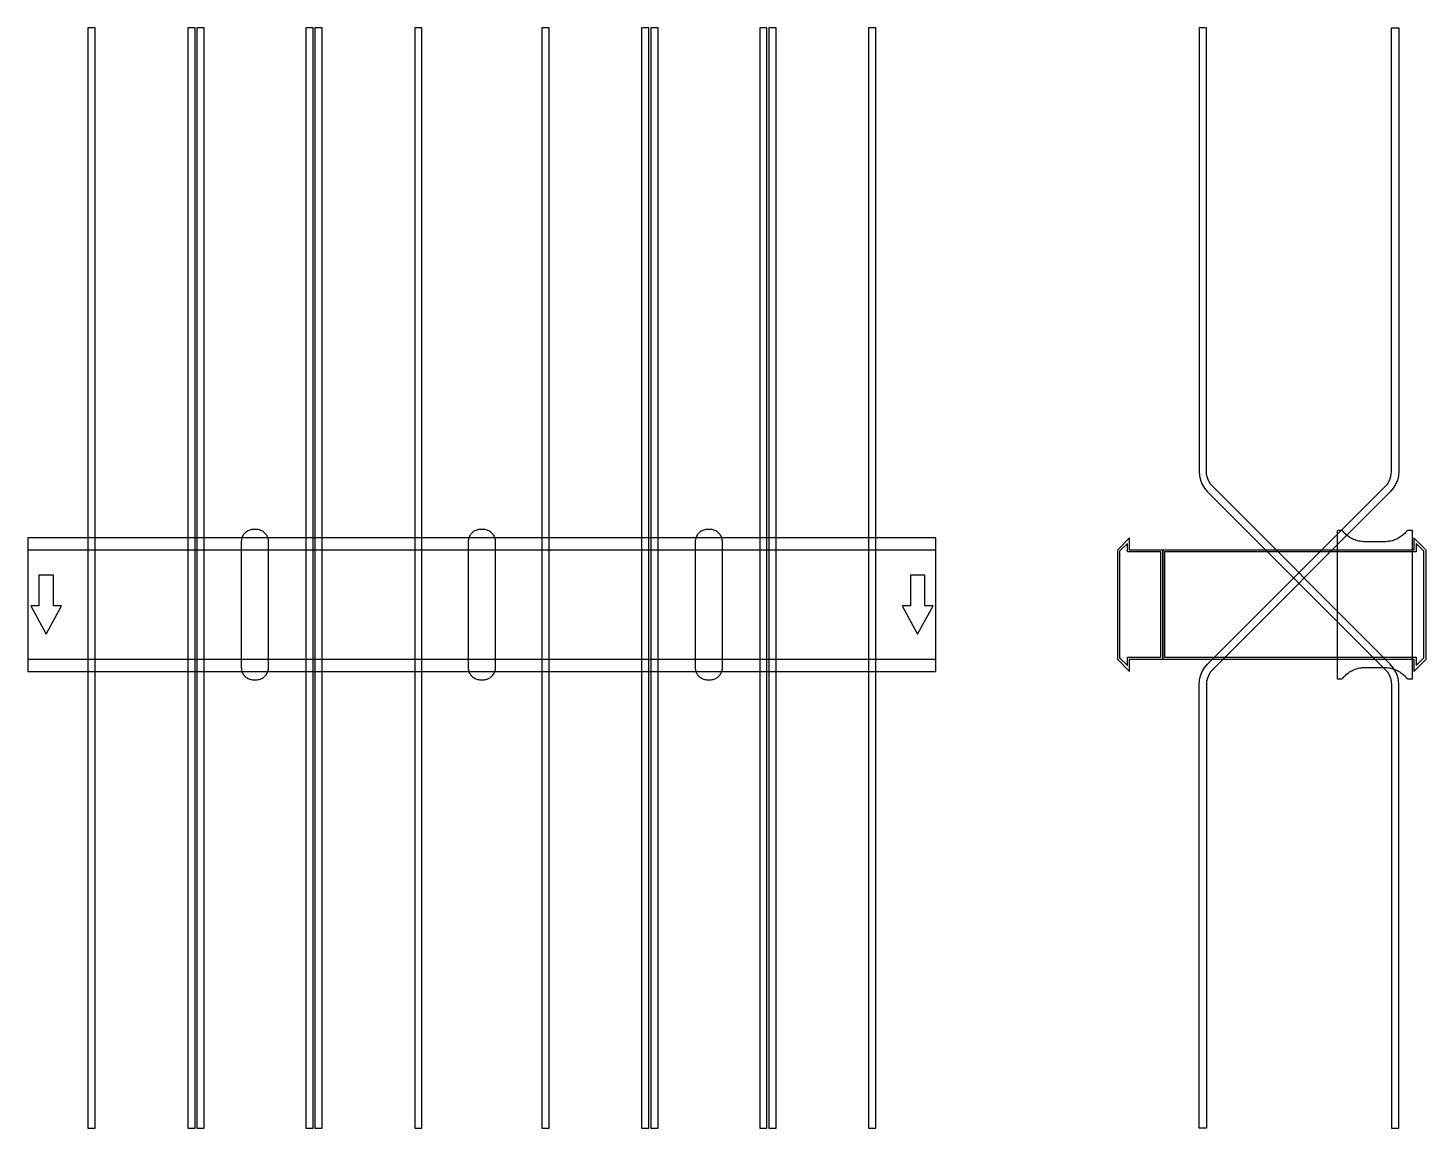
# Model space of a CAD drawing. Extents: x 0 to 1540, y -577 to 635.
import ezdxf

# ---------------------------------------------------------------- set-up
doc = ezdxf.new("R2010")
doc.units = 0
doc.layers.add('Halfen', color=7, linetype='CONTINUOUS')

msp = doc.modelspace()

# ---------------------------------------------------------------- linework, layer by layer
at = {"layer": 'Halfen', "color": 7}
for points in [[(74, -576.569), (74, 635.197), (66, 635.197), (66, -576.569)], [(184, -576.569), (184, 635.197), (176, 635.197), (176, -576.569)], [(194, -576.569), (194, 635.197), (186, 635.197), (186, -576.569)], [(314, -576.569), (314, 635.197), (306, 635.197), (306, -576.569)], [(324, -576.569), (324, 635.197), (316, 635.197), (316, -576.569)], [(434, -576.569), (434, 635.197), (426, 635.197), (426, -576.569)], [(574, -576.569), (574, 635.197), (566, 635.197), (566, -576.569)], [(684, -576.569), (684, 635.197), (676, 635.197), (676, -576.569)], [(694, -576.569), (694, 635.197), (686, 635.197), (686, -576.569)], [(814, -576.569), (814, 635.197), (806, 635.197), (806, -576.569)], [(824, -576.569), (824, 635.197), (816, 635.197), (816, -576.569)], [(934, -576.569), (934, 635.197), (926, 635.197), (926, -576.569)], [(1510, -576.569), (1510, -88.284), (1509.606, -83.278), (1508.434, -78.396), (1506.512, -73.757), (1503.889, -69.475), (1500.627, -65.657), (1305.029, 129.941), (1302.584, 132.805), (1300.616, 136.016), (1299.175, 139.495), (1298.295, 143.157), (1298, 146.912), (1298, 635.197), (1290, 635.197), (1290, 146.912), (1290.394, 141.906), (1291.566, 137.023), (1293.488, 132.384), (1296.111, 128.103), (1299.373, 124.284), (1494.971, -71.314), (1497.416, -74.177), (1499.384, -77.388), (1500.825, -80.868), (1501.705, -84.53), (1502, -88.284), (1502, -576.569)], [(1290, -576.569), (1290, -88.284), (1290.394, -83.278), (1291.566, -78.396), (1293.488, -73.757), (1296.111, -69.475), (1299.373, -65.657), (1494.971, 129.941), (1497.416, 132.805), (1499.384, 136.016), (1500.825, 139.495), (1501.705, 143.157), (1502, 146.912), (1502, 635.197), (1510, 635.197), (1510, 146.912), (1509.606, 141.906), (1508.434, 137.023), (1506.512, 132.384), (1503.889, 128.103), (1500.627, 124.284), (1305.029, -71.314), (1302.584, -74.177), (1300.616, -77.388), (1299.175, -80.868), (1298.295, -84.53), (1298, -88.284), (1298, -576.569)], [(265, -69.3), (265, -56.8), (265, 69.3), (264.958, 70.359), (264.834, 71.412), (264.627, 72.452), (264.339, 73.472), (263.972, 74.466), (263.529, 75.429), (263.011, 76.354), (262.422, 77.235), (261.765, 78.068), (261.046, 78.846), (260.268, 79.565), (259.435, 80.222), (258.554, 80.811), (257.629, 81.329), (256.666, 81.772), (255.672, 82.139), (254.652, 82.427), (253.612, 82.634), (252.559, 82.758), (251.5, 82.8), (248.5, 82.8), (247.441, 82.758), (246.388, 82.634), (245.348, 82.427), (244.328, 82.139), (243.334, 81.772), (242.371, 81.329), (241.446, 80.811), (240.565, 80.222), (239.732, 79.565), (238.954, 78.846), (238.235, 78.068), (237.578, 77.235), (236.989, 76.354), (236.471, 75.429), (236.028, 74.466), (235.661, 73.472), (235.373, 72.452), (235.166, 71.412), (235.042, 70.359), (235, 69.3), (235, -56.8), (235, -69.3), (235.042, -70.359), (235.166, -71.412), (235.373, -72.452), (235.661, -73.472), (236.028, -74.466), (236.471, -75.429), (236.989, -76.354), (237.578, -77.235), (238.235, -78.068), (238.954, -78.846), (239.732, -79.565), (240.565, -80.222), (241.446, -80.811), (242.371, -81.329), (243.334, -81.772), (244.328, -82.139), (245.348, -82.427), (246.388, -82.634), (247.441, -82.758), (248.5, -82.8), (251.5, -82.8), (252.559, -82.758), (253.612, -82.634), (254.652, -82.427), (255.672, -82.139), (256.666, -81.772), (257.629, -81.329), (258.554, -80.811), (259.435, -80.222), (260.268, -79.565), (261.046, -78.846), (261.765, -78.068), (262.422, -77.235), (263.011, -76.354), (263.529, -75.429), (263.972, -74.466), (264.339, -73.472), (264.627, -72.452), (264.834, -71.412), (264.958, -70.359), (265, -69.3)], [(515, -69.3), (515, -56.8), (515, 69.3), (514.958, 70.359), (514.834, 71.412), (514.627, 72.452), (514.339, 73.472), (513.972, 74.466), (513.529, 75.429), (513.011, 76.354), (512.422, 77.235), (511.765, 78.068), (511.046, 78.846), (510.268, 79.565), (509.435, 80.222), (508.554, 80.811), (507.629, 81.329), (506.666, 81.772), (505.672, 82.139), (504.652, 82.427), (503.612, 82.634), (502.559, 82.758), (501.5, 82.8), (498.5, 82.8), (497.441, 82.758), (496.388, 82.634), (495.348, 82.427), (494.328, 82.139), (493.334, 81.772), (492.371, 81.329), (491.446, 80.811), (490.565, 80.222), (489.732, 79.565), (488.954, 78.846), (488.235, 78.068), (487.578, 77.235), (486.989, 76.354), (486.471, 75.429), (486.028, 74.466), (485.661, 73.472), (485.373, 72.452), (485.166, 71.412), (485.042, 70.359), (485, 69.3), (485, -56.8), (485, -69.3), (485.042, -70.359), (485.166, -71.412), (485.373, -72.452), (485.661, -73.472), (486.028, -74.466), (486.471, -75.429), (486.989, -76.354), (487.578, -77.235), (488.235, -78.068), (488.954, -78.846), (489.732, -79.565), (490.565, -80.222), (491.446, -80.811), (492.371, -81.329), (493.334, -81.772), (494.328, -82.139), (495.348, -82.427), (496.388, -82.634), (497.441, -82.758), (498.5, -82.8), (501.5, -82.8), (502.559, -82.758), (503.612, -82.634), (504.652, -82.427), (505.672, -82.139), (506.666, -81.772), (507.629, -81.329), (508.554, -80.811), (509.435, -80.222), (510.268, -79.565), (511.046, -78.846), (511.765, -78.068), (512.422, -77.235), (513.011, -76.354), (513.529, -75.429), (513.972, -74.466), (514.339, -73.472), (514.627, -72.452), (514.834, -71.412), (514.958, -70.359), (515, -69.3)], [(765, -69.3), (765, -56.8), (765, 69.3), (764.958, 70.359), (764.834, 71.412), (764.627, 72.452), (764.339, 73.472), (763.972, 74.466), (763.529, 75.429), (763.011, 76.354), (762.422, 77.235), (761.765, 78.068), (761.046, 78.846), (760.268, 79.565), (759.435, 80.222), (758.554, 80.811), (757.629, 81.329), (756.666, 81.772), (755.672, 82.139), (754.652, 82.427), (753.612, 82.634), (752.559, 82.758), (751.5, 82.8), (748.5, 82.8), (747.441, 82.758), (746.388, 82.634), (745.348, 82.427), (744.328, 82.139), (743.334, 81.772), (742.371, 81.329), (741.446, 80.811), (740.565, 80.222), (739.732, 79.565), (738.954, 78.846), (738.235, 78.068), (737.578, 77.235), (736.989, 76.354), (736.471, 75.429), (736.028, 74.466), (735.661, 73.472), (735.373, 72.452), (735.166, 71.412), (735.042, 70.359), (735, 69.3), (735, -56.8), (735, -69.3), (735.042, -70.359), (735.166, -71.412), (735.373, -72.452), (735.661, -73.472), (736.028, -74.466), (736.471, -75.429), (736.989, -76.354), (737.578, -77.235), (738.235, -78.068), (738.954, -78.846), (739.732, -79.565), (740.565, -80.222), (741.446, -80.811), (742.371, -81.329), (743.334, -81.772), (744.328, -82.139), (745.348, -82.427), (746.388, -82.634), (747.441, -82.758), (748.5, -82.8), (751.5, -82.8), (752.559, -82.758), (753.612, -82.634), (754.652, -82.427), (755.672, -82.139), (756.666, -81.772), (757.629, -81.329), (758.554, -80.811), (759.435, -80.222), (760.268, -79.565), (761.046, -78.846), (761.765, -78.068), (762.422, -77.235), (763.011, -76.354), (763.529, -75.429), (763.972, -74.466), (764.339, -73.472), (764.627, -72.452), (764.834, -71.412), (764.958, -70.359), (765, -69.3)], [(1525, -81.8), (1525, 81.8), (1521, 81.8), (1520.846, 81.797), (1520.691, 81.786), (1520.538, 81.769), (1520.385, 81.746), (1520.234, 81.715), (1520.084, 81.678), (1519.936, 81.634), (1519.789, 81.584), (1519.646, 81.527), (1519.505, 81.464), (1519.366, 81.395), (1519.231, 81.32), (1519.1, 81.239), (1518.972, 81.153), (1518.848, 81.06), (1518.728, 80.963), (1518.613, 80.86), (1518.502, 80.752), (1518.397, 80.639), (1518.296, 80.522), (1517.41, 79.491), (1516.479, 78.5), (1515.505, 77.551), (1514.491, 76.646), (1513.437, 75.787), (1512.347, 74.975), (1511.222, 74.211), (1510.064, 73.499), (1508.876, 72.838), (1507.66, 72.23), (1506.418, 71.676), (1505.153, 71.178), (1503.867, 70.736), (1502.563, 70.351), (1501.243, 70.024), (1499.911, 69.756), (1498.567, 69.547), (1497.216, 69.397), (1495.859, 69.307), (1494.5, 69.277), (1472.5, 69.277), (1471.141, 69.307), (1469.784, 69.397), (1468.433, 69.547), (1467.089, 69.756), (1465.757, 70.024), (1464.437, 70.351), (1463.133, 70.736), (1461.847, 71.178), (1460.582, 71.676), (1459.34, 72.23), (1458.124, 72.838), (1456.936, 73.499), (1455.778, 74.211), (1454.653, 74.975), (1453.563, 75.787), (1452.509, 76.646), (1451.495, 77.551), (1450.521, 78.5), (1449.59, 79.491), (1448.704, 80.522), (1448.603, 80.639), (1448.498, 80.752), (1448.387, 80.86), (1448.272, 80.963), (1448.152, 81.06), (1448.028, 81.153), (1447.9, 81.239), (1447.769, 81.32), (1447.634, 81.395), (1447.495, 81.464), (1447.354, 81.527), (1447.211, 81.584), (1447.064, 81.634), (1446.916, 81.678), (1446.766, 81.715), (1446.615, 81.746), (1446.462, 81.769), (1446.309, 81.786), (1446.154, 81.797), (1446, 81.8), (1442, 81.8), (1442, -81.8), (1446, -81.8), (1446.154, -81.797), (1446.309, -81.786), (1446.462, -81.769), (1446.615, -81.746), (1446.766, -81.715), (1446.916, -81.678), (1447.064, -81.634), (1447.211, -81.584), (1447.354, -81.527), (1447.495, -81.464), (1447.634, -81.395), (1447.769, -81.32), (1447.9, -81.239), (1448.028, -81.153), (1448.152, -81.06), (1448.272, -80.963), (1448.387, -80.86), (1448.498, -80.752), (1448.603, -80.639), (1448.704, -80.522), (1449.59, -79.491), (1450.521, -78.5), (1451.495, -77.551), (1452.509, -76.646), (1453.563, -75.787), (1454.653, -74.975), (1455.778, -74.211), (1456.936, -73.499), (1458.124, -72.838), (1459.34, -72.23), (1460.582, -71.676), (1461.847, -71.178), (1463.133, -70.736), (1464.437, -70.351), (1465.757, -70.024), (1467.089, -69.756), (1468.433, -69.547), (1469.784, -69.397), (1471.141, -69.307), (1472.5, -69.277), (1494.5, -69.277), (1495.859, -69.307), (1497.216, -69.397), (1498.567, -69.547), (1499.911, -69.756), (1501.243, -70.024), (1502.563, -70.351), (1503.867, -70.736), (1505.153, -71.178), (1506.418, -71.676), (1507.66, -72.23), (1508.876, -72.838), (1510.064, -73.499), (1511.222, -74.211), (1512.347, -74.975), (1513.437, -75.787), (1514.491, -76.646), (1515.505, -77.551), (1516.479, -78.5), (1517.41, -79.491), (1518.296, -80.522), (1518.397, -80.639), (1518.502, -80.752), (1518.613, -80.86), (1518.728, -80.963), (1518.848, -81.06), (1518.972, -81.153), (1519.1, -81.239), (1519.231, -81.32), (1519.366, -81.395), (1519.505, -81.464), (1519.646, -81.527), (1519.789, -81.584), (1519.936, -81.634), (1520.084, -81.678), (1520.234, -81.715), (1520.385, -81.746), (1520.538, -81.769), (1520.691, -81.786), (1520.846, -81.797), (1521, -81.8)], [(0, -73.5), (1000, -73.5), (1000, 73.5), (0, 73.5)], [(1250, -60), (1250, 60), (1213.5, 60), (1213.5, 73.5), (1200, 60), (1200, -60), (1213.5, -73.5), (1213.5, -60)], [(1248, -58), (1248, 58), (1211, 58), (1211, 67.25), (1202.5, 58.75), (1202.5, -58.75), (1211, -67.25), (1211, -58)], [(1540, -60), (1540, 60), (1526.5, 73.5), (1526.5, 60), (1250, 60), (1250, -60), (1526.5, -60), (1526.5, -73.5)], [(1537.5, -58.75), (1537.5, 58.75), (1529, 67.25), (1529, 58), (1252, 58), (1252, -58), (1529, -58), (1529, -67.25)], [(0, -60), (1000, -60), (1000, 60), (0, 60)], [(20, -32.5), (37, -1.5), (28, -1.5), (28, 32.5), (12, 32.5), (12, -1.5), (3, -1.5)], [(980, -32.5), (997, -1.5), (988, -1.5), (988, 32.5), (972, 32.5), (972, -1.5), (963, -1.5)]]:
    msp.add_lwpolyline(points, close=True, dxfattribs=at)

doc.saveas('drawing.dxf')
